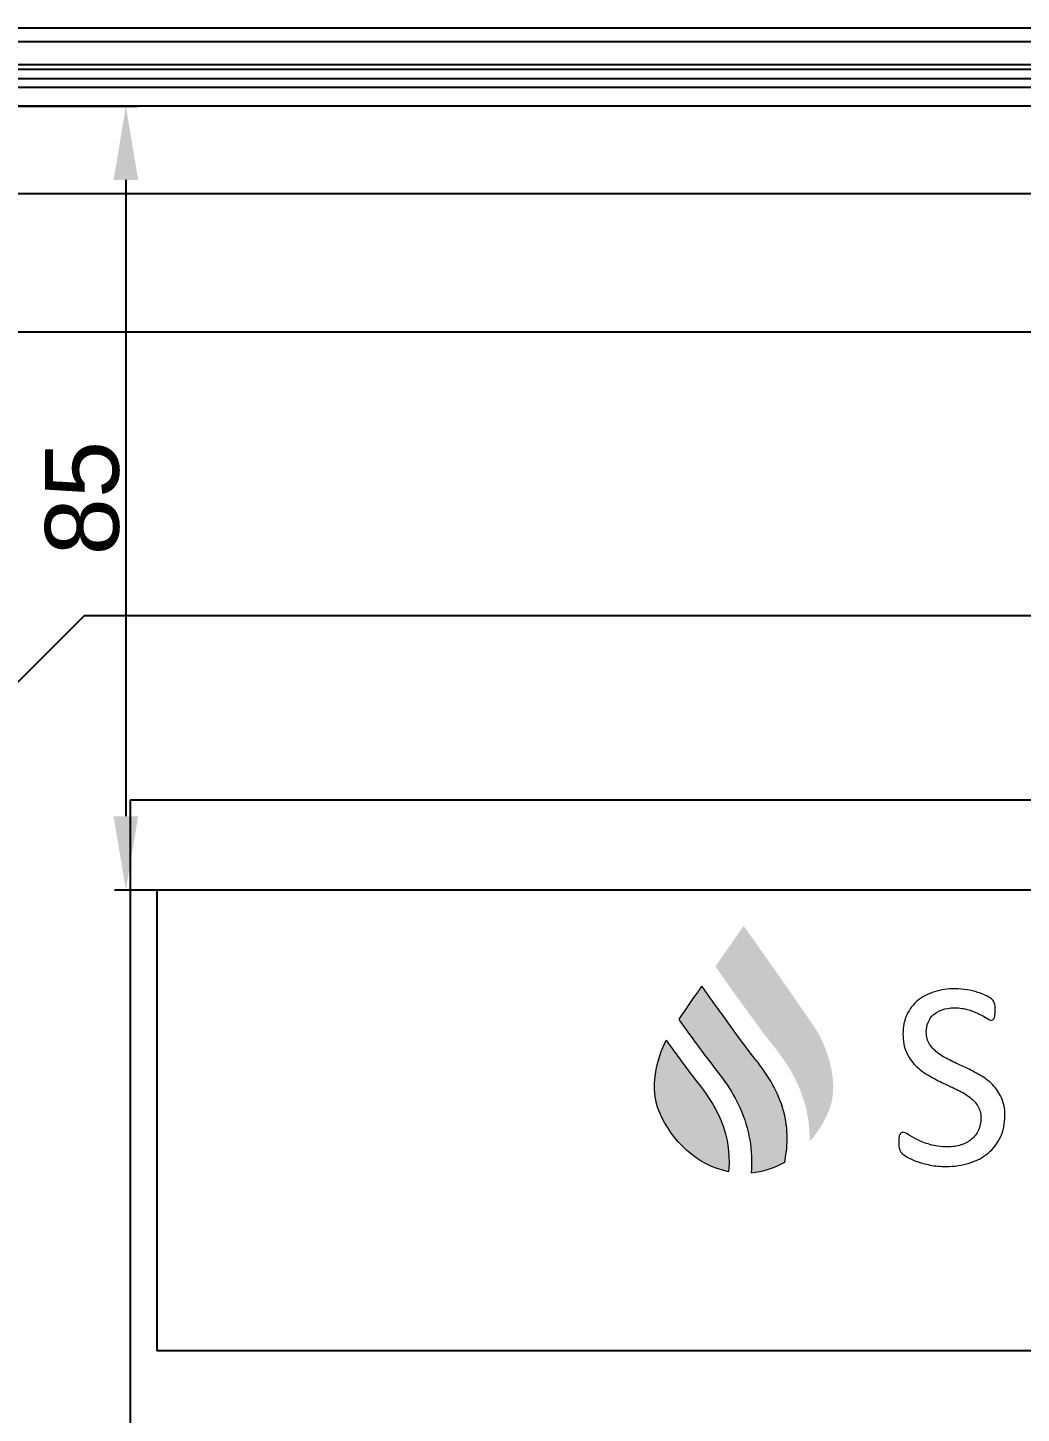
# Model space of a CAD drawing. Header units: millimetres. Extents: x 0 to 69574, y -5 to 41746.
# Drawn here: x 39667.1 to 39774.8, y 24617.7 to 24767.9 of the extents above; entities that cross this region are included whole.
import ezdxf
from ezdxf.enums import TextEntityAlignment as Align

# ---------------------------------------------------------------- set-up
doc = ezdxf.new("R2010")
doc.units = ezdxf.units.MM
doc.set_wipeout_variables(frame=1)
doc.layers.add('! NO PLOT !', color=7, linetype='Continuous', true_color=0xff75dd, plot=False)
doc.layers.add('000-PI-Oprema', color=30, linetype='Continuous', lineweight=5)
for name, color, linetype in [('000-PI-ORMAR', 2, 'Continuous'), ('000-PI_TEXT', 7, 'Continuous'), ('Layer 1', 7, 'Continuous')]:
    doc.layers.add(name, color=color, linetype=linetype)
doc.styles.add('PI0', font='isocpeur.ttf', dxfattribs={"width": 0.9})
doc.styles.get("Standard").update_dxf_attribs({"font": 'arial.ttf'})
doc.dimstyles.new('ISO-25-lb', dxfattribs={"dimtxt": 8, "dimasz": 8, "dimexe": 1.25, "dimexo": 0.625, "dimtad": 1, "dimtxsty": 'Standard', "dimcen": 5, "dimadec": 0, "dimazin": 0, "dimtfac": 1, "dimtmove": 0, "dimatfit": 3, "dimfxl": 1, "dimarcsym": 0})

# ---------------------------------------------------------------- blocks, each defined once
blk = doc.blocks.new('*D796')
at = {"layer": '! NO PLOT !', "color": 0, "linetype": 'Continuous', "lineweight": -2, "ltscale": 0.25, "transparency": 16777216}
for p, q in [((39627.31, 24759.4), (39678.97, 24759.4)), ((39677.72, 24751.4), (39677.72, 24682.4)), ((39701.06, 24674.4), (39676.47, 24674.4))]:
    blk.add_line(p, q, dxfattribs=at)
at = {"layer": '! NO PLOT !', "color": 0, "ltscale": 0.25, "transparency": 16777216}
for points in [[(39676.39, 24751.4), (39679.05, 24751.4), (39677.72, 24759.4)], [(39676.39, 24682.4), (39679.05, 24682.4), (39677.72, 24674.4)]]:
    blk.add_solid(points, dxfattribs=at)
at = {"layer": 'Defpoints', "color": 0, "ltscale": 0.25, "transparency": 16777216}
for p in [(39626.68, 24759.4), (39677.72, 24674.4), (39701.68, 24674.4)]:
    blk.add_point(p, dxfattribs=at)
at = {"layer": '! NO PLOT !', "color": 0, "lineweight": 25, "ltscale": 0.25, "transparency": 16777216, "insert": (39673.01, 24716.9), "char_height": 8, "attachment_point": 5, "rotation": 90}
blk.add_mtext('85', dxfattribs=at)
blk = doc.blocks.new('F60-47290126')
at = {"layer": '000-PI-Oprema'}
for p, q in [((46627.38, 36179.98), (46627.38, 36179.98)), ((46638.58, 36179.98), (46627.38, 36179.98)), ((46638.58, 36179.98), (46638.58, 36179.98)), ((46638.58, 36179.98), (46638.58, 36168.64)), ((46636.73, 36176.78), (46629.23, 36176.78)), ((46629.23, 36176.78), (46629.23, 36176.78)), ((46629.23, 36176.78), (46629.23, 36175.28)), ((46636.73, 36175.28), (46636.73, 36176.78)), ((46636.73, 36176.78), (46636.73, 36176.78)), ((46629.23, 36175.28), (46629.23, 36175.28)), ((46629.23, 36175.28), (46629.98, 36175.28)), ((46629.98, 36175.28), (46629.98, 36175.28)), ((46629.98, 36175.28), (46629.98, 36172.78)), ((46635.98, 36172.78), (46635.98, 36175.28)), ((46635.98, 36175.28), (46635.98, 36175.28)), ((46635.98, 36175.28), (46636.73, 36175.28)), ((46636.73, 36175.28), (46636.73, 36175.28)), ((46629.98, 36172.78), (46629.98, 36172.78)), ((46635.98, 36172.78), (46635.98, 36172.78))]:
    blk.add_line(p, q, dxfattribs=at)
blk.add_arc((46632.98, 36172.78), 3, 180, 0, dxfattribs=at)
blk.add_wipeout([(46615.13, 36167.85), (46650.83, 36167.85), (46650.83, 36078.35), (46615.13, 36078.35)]).dxf.layer = '000-PI-Oprema'
for p, q in [((46627.38, 36167.85), (46627.38, 36179.98)), ((46615.13, 36167.85), (46615.13, 36167.85)), ((46615.13, 36167.85), (46650.83, 36167.85)), ((46615.13, 36145.59), (46615.13, 36167.85)), ((46618.03, 36167.85), (46618.03, 36167.85)), ((46618.03, 36167.85), (46618.03, 36167.85)), ((46627.38, 36167.85), (46627.38, 36167.85)), ((46628.22, 36167.85), (46628.22, 36167.85)), ((46628.22, 36167.85), (46628.22, 36167.85)), ((46633.28, 36167.85), (46633.28, 36167.85)), ((46637.38, 36167.85), (46637.38, 36167.85)), ((46638.58, 36168.64), (46638.58, 36167.85)), ((46638.58, 36167.85), (46638.58, 36167.85)), ((46650.83, 36167.85), (46650.83, 36167.85)), ((46650.83, 36145.59), (46650.83, 36167.85)), ((46615.13, 36145.28), (46615.13, 36145.59)), ((46615.13, 36145.59), (46650.83, 36145.59)), ((46615.13, 36144.38), (46615.13, 36145.28)), ((46650.83, 36145.28), (46650.83, 36145.59)), ((46650.83, 36144.38), (46650.83, 36145.28)), ((46615.13, 36101.82), (46615.13, 36144.38)), ((46650.83, 36101.82), (46650.83, 36144.38)), ((46615.13, 36142.31), (46650.83, 36142.31)), ((46627.38, 36142.3), (46638.58, 36142.3)), ((46627.38, 36141.03), (46627.38, 36142.3)), ((46638.58, 36142.3), (46638.58, 36141.03)), ((46615.13, 36141.03), (46627.38, 36141.03)), ((46615.13, 36140.9), (46650.83, 36140.9)), ((46627.38, 36141.12), (46638.58, 36141.12)), ((46627.38, 36140.96), (46627.38, 36141.03)), ((46638.58, 36140.96), (46627.38, 36140.96)), ((46627.38, 36140.96), (46627.38, 36137.85)), ((46638.58, 36141.03), (46638.58, 36140.96)), ((46638.58, 36141.03), (46650.83, 36141.03)), ((46638.58, 36140.96), (46638.58, 36137.85)), ((46626.68, 36131.15), (46626.68, 36140.65)), ((46626.68, 36140.65), (46631.13, 36140.65)), ((46626.68, 36140.65), (46626.68, 36140.65)), ((46630.28, 36139.77), (46627.53, 36139.77)), ((46627.53, 36139.77), (46627.94, 36139.35)), ((46627.53, 36132.04), (46627.53, 36139.77)), ((46627.94, 36139.35), (46629.87, 36139.35)), ((46627.98, 36132.45), (46627.98, 36139.35)), ((46627.98, 36139.35), (46627.98, 36139.35)), ((46629.06, 36139.35), (46629.83, 36138.61)), ((46629.06, 36139.35), (46629.06, 36139.35)), ((46629.83, 36139.35), (46629.83, 36132.45)), ((46629.83, 36139.35), (46629.83, 36139.35)), ((46629.87, 36139.35), (46630.28, 36139.77)), ((46630.28, 36139.77), (46630.28, 36132.04)), ((46631.13, 36140.65), (46631.13, 36131.15)), ((46631.13, 36140.65), (46631.13, 36140.65)), ((46638.58, 36138.77), (46627.38, 36138.77)), ((46627.38, 36137.85), (46627.38, 36137.48)), ((46638.58, 36137.85), (46627.38, 36137.85)), ((46629.83, 36138.61), (46629.83, 36138.61)), ((46638.58, 36137.48), (46638.58, 36137.85)), ((46638.58, 36137.6), (46627.38, 36137.6)), ((46627.38, 36137.48), (46638.58, 36137.48)), ((46628.25, 36134.15), (46628.25, 36137.65)), ((46628.25, 36137.65), (46628.25, 36137.65)), ((46628.25, 36137.65), (46628.63, 36137.65)), ((46628.37, 36137.4), (46628.47, 36137.4)), ((46628.37, 36137), (46628.37, 36137.4)), ((46628.37, 36137), (46628.47, 36137)), ((46628.37, 36136.75), (46628.47, 36136.75)), ((46628.37, 36136.35), (46628.37, 36136.75)), ((46628.37, 36136.35), (46628.47, 36136.35)), ((46628.4, 36137.33), (46628.39, 36137.33)), ((46628.39, 36137.33), (46628.39, 36137.08)), ((46628.4, 36137.08), (46628.39, 36137.08)), ((46628.4, 36136.68), (46628.39, 36136.68)), ((46628.39, 36136.68), (46628.39, 36136.43)), ((46628.4, 36136.43), (46628.39, 36136.43)), ((46628.4, 36137.33), (46628.47, 36137.33)), ((46628.4, 36137.08), (46628.4, 36137.33)), ((46628.4, 36137.08), (46628.4, 36137.33)), ((46628.4, 36137.08), (46628.47, 36137.08)), ((46628.4, 36136.68), (46628.47, 36136.68)), ((46628.4, 36136.43), (46628.4, 36136.68)), ((46628.4, 36136.43), (46628.4, 36136.68)), ((46628.4, 36136.43), (46628.47, 36136.43)), ((46628.47, 36137.4), (46628.63, 36137.4)), ((46628.47, 36137.33), (46628.47, 36137.4)), ((46628.47, 36137.33), (46628.63, 36137.33)), ((46628.47, 36137.08), (46628.63, 36137.08)), ((46628.47, 36137), (46628.47, 36137.08)), ((46628.47, 36137), (46628.63, 36137)), ((46628.47, 36136.75), (46628.63, 36136.75)), ((46628.47, 36136.68), (46628.47, 36136.75)), ((46628.47, 36136.68), (46628.63, 36136.68)), ((46628.47, 36136.43), (46628.63, 36136.43)), ((46628.47, 36136.35), (46628.47, 36136.43)), ((46628.47, 36136.35), (46628.63, 36136.35)), ((46628.6, 36137.4), (46628.6, 36137.4)), ((46628.6, 36137.33), (46628.6, 36137.4)), ((46628.6, 36137.33), (46628.6, 36137.33)), ((46628.6, 36137.08), (46628.6, 36137.08)), ((46628.6, 36137), (46628.6, 36137.08)), ((46628.6, 36137), (46628.6, 36137)), ((46628.6, 36136.75), (46628.6, 36136.75)), ((46628.6, 36136.68), (46628.6, 36136.75)), ((46628.6, 36136.68), (46628.6, 36136.68)), ((46628.6, 36136.43), (46628.6, 36136.43)), ((46628.6, 36136.35), (46628.6, 36136.43)), ((46628.6, 36136.35), (46628.6, 36136.35)), ((46628.63, 36137.65), (46628.63, 36137.65)), ((46628.63, 36137.65), (46628.85, 36137.65)), ((46628.63, 36134.15), (46628.63, 36137.65)), ((46628.63, 36137.4), (46628.85, 36137.4)), ((46628.63, 36137.4), (46628.63, 36137.4)), ((46628.63, 36137.33), (46628.75, 36137.33)), ((46628.63, 36137.08), (46628.75, 36137.08)), ((46628.63, 36137), (46628.63, 36137)), ((46628.63, 36137), (46628.85, 36137)), ((46628.63, 36136.75), (46628.85, 36136.75)), ((46628.63, 36136.75), (46628.63, 36136.75)), ((46628.63, 36136.68), (46628.75, 36136.68)), ((46628.63, 36136.43), (46628.75, 36136.43)), ((46628.63, 36136.35), (46628.63, 36136.35)), ((46628.63, 36136.35), (46628.85, 36136.35)), ((46628.75, 36137.33), (46628.75, 36137.33)), ((46628.75, 36137.08), (46628.75, 36137.33)), ((46628.75, 36137.08), (46628.75, 36137.08)), ((46628.75, 36136.68), (46628.75, 36136.68)), ((46628.75, 36136.43), (46628.75, 36136.68)), ((46628.75, 36136.43), (46628.75, 36136.43)), ((46628.85, 36137.65), (46628.85, 36137.65)), ((46628.85, 36137.4), (46628.85, 36137.65)), ((46628.85, 36137.4), (46628.85, 36137.4)), ((46628.85, 36137), (46628.85, 36137)), ((46628.85, 36136.75), (46628.85, 36137)), ((46628.85, 36136.75), (46628.85, 36136.75)), ((46628.85, 36136.35), (46628.85, 36136.35)), ((46628.85, 36136.1), (46628.85, 36136.35)), ((46628.37, 36136.1), (46628.47, 36136.1)), ((46628.37, 36135.7), (46628.37, 36136.1)), ((46628.37, 36135.7), (46628.47, 36135.7)), ((46628.37, 36135.45), (46628.47, 36135.45)), ((46628.37, 36135.05), (46628.37, 36135.45)), ((46628.37, 36135.05), (46628.47, 36135.05)), ((46628.37, 36134.8), (46628.47, 36134.8)), ((46628.37, 36134.4), (46628.37, 36134.8)), ((46628.4, 36136.03), (46628.39, 36136.03)), ((46628.39, 36136.03), (46628.39, 36135.78)), ((46628.4, 36135.78), (46628.39, 36135.78)), ((46628.4, 36135.38), (46628.39, 36135.38)), ((46628.39, 36135.38), (46628.39, 36135.13)), ((46628.4, 36135.13), (46628.39, 36135.13)), ((46628.4, 36134.73), (46628.39, 36134.73)), ((46628.39, 36134.73), (46628.39, 36134.48)), ((46628.4, 36136.03), (46628.47, 36136.03)), ((46628.4, 36135.78), (46628.4, 36136.03)), ((46628.4, 36135.78), (46628.4, 36136.03)), ((46628.4, 36135.78), (46628.47, 36135.78)), ((46628.4, 36135.38), (46628.47, 36135.38)), ((46628.4, 36135.13), (46628.4, 36135.38)), ((46628.4, 36135.13), (46628.4, 36135.38)), ((46628.4, 36135.13), (46628.47, 36135.13)), ((46628.4, 36134.73), (46628.47, 36134.73)), ((46628.4, 36134.48), (46628.4, 36134.73)), ((46628.4, 36134.48), (46628.4, 36134.73)), ((46628.47, 36136.1), (46628.63, 36136.1)), ((46628.47, 36136.03), (46628.47, 36136.1)), ((46628.47, 36136.03), (46628.63, 36136.03)), ((46628.47, 36135.78), (46628.63, 36135.78)), ((46628.47, 36135.7), (46628.47, 36135.78)), ((46628.47, 36135.7), (46628.63, 36135.7)), ((46628.47, 36135.45), (46628.63, 36135.45)), ((46628.47, 36135.38), (46628.47, 36135.45)), ((46628.47, 36135.38), (46628.63, 36135.38)), ((46628.47, 36135.13), (46628.63, 36135.13)), ((46628.47, 36135.05), (46628.47, 36135.13)), ((46628.47, 36135.05), (46628.63, 36135.05)), ((46628.47, 36134.8), (46628.63, 36134.8)), ((46628.47, 36134.73), (46628.47, 36134.8)), ((46628.47, 36134.73), (46628.63, 36134.73)), ((46628.6, 36136.1), (46628.6, 36136.1)), ((46628.6, 36136.03), (46628.6, 36136.1)), ((46628.6, 36136.03), (46628.6, 36136.03)), ((46628.6, 36135.78), (46628.6, 36135.78)), ((46628.6, 36135.7), (46628.6, 36135.78)), ((46628.6, 36135.7), (46628.6, 36135.7)), ((46628.6, 36135.45), (46628.6, 36135.45)), ((46628.6, 36135.38), (46628.6, 36135.45)), ((46628.6, 36135.38), (46628.6, 36135.38)), ((46628.6, 36135.13), (46628.6, 36135.13)), ((46628.6, 36135.05), (46628.6, 36135.13)), ((46628.6, 36135.05), (46628.6, 36135.05)), ((46628.6, 36134.8), (46628.6, 36134.8)), ((46628.6, 36134.73), (46628.6, 36134.8)), ((46628.6, 36134.73), (46628.6, 36134.73)), ((46628.63, 36136.1), (46628.85, 36136.1)), ((46628.63, 36136.1), (46628.63, 36136.1)), ((46628.63, 36136.03), (46628.75, 36136.03)), ((46628.63, 36135.78), (46628.75, 36135.78)), ((46628.63, 36135.7), (46628.63, 36135.7)), ((46628.63, 36135.7), (46628.85, 36135.7)), ((46628.63, 36135.45), (46628.85, 36135.45)), ((46628.63, 36135.45), (46628.63, 36135.45)), ((46628.63, 36135.38), (46628.75, 36135.38)), ((46628.63, 36135.13), (46628.75, 36135.13)), ((46628.63, 36135.05), (46628.63, 36135.05)), ((46628.63, 36135.05), (46628.85, 36135.05)), ((46628.63, 36134.8), (46628.85, 36134.8)), ((46628.63, 36134.8), (46628.63, 36134.8)), ((46628.63, 36134.73), (46628.75, 36134.73)), ((46628.75, 36136.03), (46628.75, 36136.03)), ((46628.75, 36135.78), (46628.75, 36136.03)), ((46628.75, 36135.78), (46628.75, 36135.78)), ((46628.75, 36135.38), (46628.75, 36135.38)), ((46628.75, 36135.13), (46628.75, 36135.38)), ((46628.75, 36135.13), (46628.75, 36135.13)), ((46628.75, 36134.73), (46628.75, 36134.73)), ((46628.75, 36134.48), (46628.75, 36134.73)), ((46628.85, 36136.1), (46628.85, 36136.1)), ((46628.85, 36135.7), (46628.85, 36135.7)), ((46628.85, 36135.45), (46628.85, 36135.7)), ((46628.85, 36135.45), (46628.85, 36135.45)), ((46628.85, 36135.05), (46628.85, 36135.05)), ((46628.85, 36134.8), (46628.85, 36135.05)), ((46628.85, 36134.8), (46628.85, 36134.8)), ((46628.25, 36134.15), (46628.63, 36134.15)), ((46628.25, 36134.15), (46628.25, 36134.15)), ((46628.37, 36134.4), (46628.47, 36134.4)), ((46628.4, 36134.48), (46628.39, 36134.48)), ((46628.4, 36134.48), (46628.47, 36134.48)), ((46628.47, 36134.48), (46628.63, 36134.48)), ((46628.47, 36134.4), (46628.47, 36134.48)), ((46628.47, 36134.4), (46628.63, 36134.4)), ((46628.6, 36134.48), (46628.6, 36134.48)), ((46628.6, 36134.4), (46628.6, 36134.48)), ((46628.6, 36134.4), (46628.6, 36134.4)), ((46628.63, 36134.48), (46628.75, 36134.48)), ((46628.63, 36134.4), (46628.85, 36134.4)), ((46628.63, 36134.4), (46628.63, 36134.4)), ((46628.63, 36134.15), (46628.85, 36134.15)), ((46628.63, 36134.15), (46628.63, 36134.15)), ((46628.75, 36134.48), (46628.75, 36134.48)), ((46628.85, 36134.4), (46628.85, 36134.4)), ((46628.85, 36134.15), (46628.85, 36134.4)), ((46628.85, 36134.15), (46628.85, 36134.15)), ((46642.74, 36133.56), (46646.35, 36133.56)), ((46642.74, 36133.3), (46642.74, 36133.56)), ((46642.74, 36133.56), (46642.74, 36133.56)), ((46642.74, 36133.03), (46642.74, 36133.3)), ((46646.35, 36133.3), (46646.35, 36133.56)), ((46646.35, 36133.56), (46646.35, 36133.56)), ((46646.35, 36133.03), (46646.35, 36133.3)), ((46627.53, 36132.04), (46627.94, 36132.45)), ((46630.28, 36132.04), (46627.53, 36132.04)), ((46627.94, 36132.45), (46629.87, 36132.45)), ((46627.98, 36132.45), (46627.98, 36132.45)), ((46629.83, 36133.2), (46629.06, 36132.45)), ((46629.06, 36132.45), (46629.06, 36132.45)), ((46629.83, 36133.2), (46629.83, 36133.2)), ((46629.83, 36132.45), (46629.83, 36132.45)), ((46630.28, 36132.04), (46629.87, 36132.45)), ((46642.73, 36132.24), (46642.74, 36132.5)), ((46642.73, 36131.97), (46642.73, 36132.24)), ((46642.73, 36131.7), (46642.73, 36131.97)), ((46642.74, 36132.77), (46642.74, 36133.03)), ((46642.74, 36132.5), (46642.74, 36132.77)), ((46646.35, 36132.77), (46646.35, 36133.03)), ((46646.35, 36132.5), (46646.35, 36132.77)), ((46646.35, 36132.24), (46646.35, 36132.5)), ((46646.35, 36131.97), (46646.35, 36132.24)), ((46646.35, 36131.7), (46646.35, 36131.97)), ((46631.13, 36131.15), (46626.68, 36131.15)), ((46626.68, 36131.15), (46626.68, 36131.15)), ((46631.13, 36131.15), (46631.13, 36131.15)), ((46642.73, 36131.7), (46646.35, 36131.7)), ((46642.73, 36131.7), (46642.73, 36131.7)), ((46646.35, 36131.7), (46646.35, 36131.7)), ((46615.13, 36129.1), (46615.13, 36129.1)), ((46616.08, 36129.1), (46615.13, 36129.1)), ((46615.16, 36129.1), (46615.16, 36117.1)), ((46615.16, 36129.1), (46615.16, 36117.1)), ((46615.16, 36129.1), (46615.16, 36117.1)), ((46615.16, 36129.1), (46615.16, 36117.1)), ((46616.08, 36117.1), (46616.08, 36129.1)), ((46616.08, 36117.1), (46616.08, 36129.1)), ((46616.08, 36117.1), (46616.08, 36129.1)), ((46616.08, 36117.1), (46616.08, 36129.1)), ((46616.08, 36117.1), (46616.08, 36129.1)), ((46642.73, 36128.64), (46642.74, 36128.9)), ((46642.74, 36129.96), (46646.35, 36129.96)), ((46642.74, 36129.7), (46642.74, 36129.96)), ((46642.74, 36129.96), (46642.74, 36129.96)), ((46642.74, 36129.43), (46642.74, 36129.7)), ((46642.74, 36129.17), (46642.74, 36129.43)), ((46642.74, 36128.9), (46642.74, 36129.17)), ((46646.35, 36129.7), (46646.35, 36129.96)), ((46646.35, 36129.96), (46646.35, 36129.96)), ((46646.35, 36129.43), (46646.35, 36129.7)), ((46646.35, 36129.17), (46646.35, 36129.43)), ((46646.35, 36128.9), (46646.35, 36129.17)), ((46646.35, 36128.64), (46646.35, 36128.9)), ((46649.88, 36117.1), (46649.88, 36129.1)), ((46650.83, 36129.1), (46649.88, 36129.1)), ((46649.88, 36129.1), (46649.88, 36117.1)), ((46649.88, 36117.1), (46649.88, 36129.1)), ((46649.88, 36117.1), (46649.88, 36129.1)), ((46649.88, 36117.1), (46649.88, 36129.1)), ((46650.81, 36117.1), (46650.81, 36129.1)), ((46650.81, 36117.1), (46650.81, 36129.1)), ((46650.81, 36117.1), (46650.81, 36129.1)), ((46650.81, 36117.1), (46650.81, 36129.1)), ((46650.83, 36129.1), (46650.83, 36129.1)), ((46630.94, 36127.77), (46630.94, 36127.5)), ((46634.54, 36127.77), (46630.94, 36127.77)), ((46630.94, 36127.77), (46630.94, 36127.77)), ((46630.94, 36127.5), (46630.94, 36127.24)), ((46630.94, 36127.24), (46630.94, 36126.98)), ((46634.54, 36127.77), (46634.54, 36127.5)), ((46634.54, 36127.77), (46634.54, 36127.77)), ((46634.54, 36127.5), (46634.54, 36127.24)), ((46634.54, 36127.24), (46634.54, 36126.98)), ((46642.73, 36128.37), (46642.73, 36128.64)), ((46642.73, 36128.1), (46642.73, 36128.37)), ((46642.73, 36128.1), (46646.35, 36128.1)), ((46642.73, 36128.1), (46642.73, 36128.1)), ((46646.35, 36128.37), (46646.35, 36128.64)), ((46646.35, 36128.1), (46646.35, 36128.37)), ((46646.35, 36128.1), (46646.35, 36128.1)), ((46630.94, 36126.98), (46630.94, 36126.71)), ((46630.94, 36126.71), (46630.94, 36126.45)), ((46630.94, 36126.45), (46630.94, 36126.18)), ((46630.94, 36126.18), (46630.94, 36125.92)), ((46634.54, 36125.92), (46630.94, 36125.92)), ((46630.94, 36125.92), (46630.94, 36125.92)), ((46634.54, 36126.98), (46634.54, 36126.71)), ((46634.54, 36126.71), (46634.54, 36126.45)), ((46634.54, 36126.45), (46634.54, 36126.18)), ((46634.54, 36126.18), (46634.54, 36125.92)), ((46634.54, 36125.92), (46634.54, 36125.92)), ((46642.74, 36126.36), (46646.35, 36126.36)), ((46642.74, 36126.1), (46642.74, 36126.36)), ((46642.74, 36126.36), (46642.74, 36126.36)), ((46642.74, 36125.83), (46642.74, 36126.1)), ((46642.74, 36125.57), (46642.74, 36125.83)), ((46646.35, 36126.1), (46646.35, 36126.36)), ((46646.35, 36126.36), (46646.35, 36126.36)), ((46646.35, 36125.83), (46646.35, 36126.1)), ((46646.35, 36125.57), (46646.35, 36125.83)), ((46642.73, 36125.04), (46642.74, 36125.3)), ((46642.73, 36124.77), (46642.73, 36125.04)), ((46642.73, 36124.5), (46642.73, 36124.77)), ((46642.73, 36124.5), (46646.35, 36124.5)), ((46642.73, 36124.5), (46642.73, 36124.5)), ((46642.74, 36125.3), (46642.74, 36125.57)), ((46646.35, 36125.3), (46646.35, 36125.57)), ((46646.35, 36125.04), (46646.35, 36125.3)), ((46646.35, 36124.77), (46646.35, 36125.04)), ((46646.35, 36124.5), (46646.35, 36124.77)), ((46646.35, 36124.5), (46646.35, 36124.5)), ((46630.94, 36123.81), (46630.94, 36124.06)), ((46634.54, 36124.06), (46630.94, 36124.06)), ((46630.94, 36124.06), (46630.94, 36124.06)), ((46630.94, 36123.56), (46630.94, 36123.81)), ((46630.94, 36123.31), (46630.94, 36123.56)), ((46630.94, 36123.07), (46630.94, 36123.31)), ((46630.94, 36122.82), (46630.94, 36123.07)), ((46630.94, 36122.57), (46630.94, 36122.82)), ((46634.54, 36124.06), (46634.54, 36123.81)), ((46634.54, 36124.06), (46634.54, 36124.06)), ((46634.54, 36123.81), (46634.54, 36123.56)), ((46634.54, 36123.56), (46634.54, 36123.31)), ((46634.54, 36123.31), (46634.54, 36123.07)), ((46634.54, 36123.07), (46634.54, 36122.82)), ((46634.54, 36122.82), (46634.54, 36122.57)), ((46642.74, 36122.76), (46646.35, 36122.76)), ((46642.74, 36122.5), (46642.74, 36122.76)), ((46642.74, 36122.76), (46642.74, 36122.76)), ((46646.35, 36122.5), (46646.35, 36122.76)), ((46646.35, 36122.76), (46646.35, 36122.76)), ((46630.94, 36122.32), (46630.94, 36122.57)), ((46634.54, 36122.32), (46630.94, 36122.32)), ((46630.94, 36122.32), (46630.94, 36122.32)), ((46634.54, 36122.57), (46634.54, 36122.32)), ((46634.54, 36122.32), (46634.54, 36122.32)), ((46642.73, 36121.44), (46642.74, 36121.7)), ((46642.73, 36121.17), (46642.73, 36121.44)), ((46642.74, 36122.23), (46642.74, 36122.5)), ((46642.74, 36121.97), (46642.74, 36122.23)), ((46642.74, 36121.7), (46642.74, 36121.97)), ((46646.35, 36122.23), (46646.35, 36122.5)), ((46646.35, 36121.97), (46646.35, 36122.23)), ((46646.35, 36121.7), (46646.35, 36121.97)), ((46646.35, 36121.44), (46646.35, 36121.7)), ((46646.35, 36121.17), (46646.35, 36121.44)), ((46616.13, 36119.85), (46616.14, 36119.92)), ((46616.13, 36119.79), (46616.13, 36119.85)), ((46616.13, 36119.72), (46616.13, 36119.79)), ((46616.14, 36119.65), (46616.13, 36119.72)), ((46616.14, 36119.92), (46616.15, 36119.98)), ((46616.15, 36119.98), (46616.16, 36120.05)), ((46616.16, 36120.08), (46616.17, 36120.12)), ((46616.16, 36120.05), (46616.16, 36120.08)), ((46616.16, 36120.05), (46616.16, 36120.05)), ((46616.17, 36120.12), (46616.18, 36120.16)), ((46616.18, 36120.16), (46616.19, 36120.19)), ((46616.19, 36120.19), (46616.2, 36120.23)), ((46616.2, 36120.23), (46616.22, 36120.26)), ((46616.22, 36120.26), (46616.23, 36120.3)), ((46616.23, 36120.3), (46616.3, 36120.29)), ((46616.23, 36120.3), (46616.23, 36120.3)), ((46616.3, 36120.29), (46616.36, 36120.28)), ((46616.36, 36120.28), (46616.43, 36120.26)), ((46616.43, 36120.26), (46616.49, 36120.25)), ((46616.49, 36120.25), (46616.56, 36120.24)), ((46616.55, 36119.92), (46616.54, 36119.88)), ((46616.54, 36119.88), (46616.54, 36119.85)), ((46616.54, 36119.85), (46616.54, 36119.81)), ((46616.54, 36119.81), (46616.54, 36119.77)), ((46616.54, 36119.77), (46616.54, 36119.74)), ((46616.54, 36119.74), (46616.54, 36119.7)), ((46616.56, 36119.95), (46616.55, 36119.92)), ((46616.56, 36120.24), (46616.63, 36120.23)), ((46616.57, 36119.99), (46616.56, 36119.95)), ((46616.59, 36120.02), (46616.57, 36119.99)), ((46616.6, 36120.06), (46616.59, 36120.02)), ((46616.62, 36120.09), (46616.6, 36120.06)), ((46616.63, 36120.12), (46616.62, 36120.09)), ((46616.63, 36120.23), (46616.69, 36120.21)), ((46616.65, 36120.15), (46616.63, 36120.12)), ((46616.67, 36120.18), (46616.65, 36120.15)), ((46616.69, 36120.21), (46616.67, 36120.18)), ((46616.69, 36120.21), (46616.69, 36120.21)), ((46617.43, 36120.07), (46617.5, 36120.06)), ((46617.45, 36120.04), (46617.43, 36120.07)), ((46617.43, 36120.07), (46617.43, 36120.07)), ((46617.47, 36120.01), (46617.45, 36120.04)), ((46617.49, 36119.98), (46617.47, 36120.01)), ((46617.51, 36119.95), (46617.49, 36119.98)), ((46617.5, 36120.06), (46617.56, 36120.05)), ((46617.52, 36119.91), (46617.51, 36119.95)), ((46617.54, 36119.88), (46617.52, 36119.91)), ((46617.55, 36119.84), (46617.54, 36119.88)), ((46617.56, 36119.81), (46617.55, 36119.84)), ((46617.56, 36120.05), (46617.63, 36120.04)), ((46617.57, 36119.77), (46617.56, 36119.81)), ((46617.57, 36119.74), (46617.57, 36119.77)), ((46617.58, 36119.7), (46617.57, 36119.74)), ((46617.59, 36119.67), (46617.58, 36119.7)), ((46617.63, 36120.04), (46617.7, 36120.03)), ((46617.7, 36120.03), (46617.76, 36120.01)), ((46617.76, 36120.01), (46617.83, 36120)), ((46617.83, 36120), (46617.9, 36119.99)), ((46617.9, 36119.99), (46617.92, 36119.93)), ((46617.9, 36119.99), (46617.9, 36119.99)), ((46617.92, 36119.93), (46617.94, 36119.87)), ((46617.94, 36119.87), (46617.95, 36119.8)), ((46617.95, 36119.8), (46617.97, 36119.74)), ((46617.97, 36119.74), (46617.98, 36119.67)), ((46630.94, 36120.46), (46630.94, 36120.21)), ((46634.54, 36120.46), (46630.94, 36120.46)), ((46630.94, 36120.46), (46630.94, 36120.46)), ((46630.94, 36120.21), (46630.94, 36119.96)), ((46630.94, 36119.96), (46630.94, 36119.71)), ((46630.94, 36119.71), (46630.94, 36119.46)), ((46634.54, 36120.46), (46634.54, 36120.21)), ((46634.54, 36120.46), (46634.54, 36120.46)), ((46634.54, 36120.21), (46634.54, 36119.96)), ((46634.54, 36119.96), (46634.54, 36119.71)), ((46634.54, 36119.71), (46634.54, 36119.46)), ((46642.73, 36120.9), (46642.73, 36121.17)), ((46642.73, 36120.9), (46646.35, 36120.9)), ((46642.73, 36120.9), (46642.73, 36120.9)), ((46646.35, 36120.9), (46646.35, 36121.17)), ((46646.35, 36120.9), (46646.35, 36120.9)), ((46616.14, 36119.59), (46616.14, 36119.65)), ((46616.15, 36119.52), (46616.14, 36119.59)), ((46616.17, 36119.46), (46616.15, 36119.52)), ((46616.19, 36119.4), (46616.17, 36119.46)), ((46616.21, 36119.33), (46616.19, 36119.4)), ((46616.23, 36119.27), (46616.21, 36119.33)), ((46616.26, 36119.21), (46616.23, 36119.27)), ((46616.29, 36119.16), (46616.26, 36119.21)), ((46616.33, 36119.1), (46616.29, 36119.16)), ((46616.31, 36118.18), (46616.36, 36118.22)), ((46616.37, 36119.05), (46616.33, 36119.1)), ((46616.36, 36118.22), (46616.41, 36118.26)), ((46616.41, 36119), (46616.37, 36119.05)), ((46616.46, 36118.95), (46616.41, 36119)), ((46616.41, 36118.26), (46616.47, 36118.3)), ((46616.51, 36118.91), (46616.46, 36118.95)), ((46616.47, 36118.3), (46616.52, 36118.33)), ((46616.56, 36118.86), (46616.51, 36118.91)), ((46616.52, 36118.33), (46616.58, 36118.35)), ((46616.54, 36119.7), (46616.55, 36119.66)), ((46616.55, 36119.66), (46616.56, 36119.63)), ((46616.56, 36119.63), (46616.57, 36119.59)), ((46616.61, 36118.83), (46616.56, 36118.86)), ((46616.57, 36119.59), (46616.58, 36119.56)), ((46616.58, 36119.56), (46616.6, 36119.53)), ((46616.58, 36118.35), (46616.65, 36118.37)), ((46616.6, 36119.53), (46616.61, 36119.49)), ((46616.61, 36119.49), (46616.63, 36119.46)), ((46616.67, 36118.79), (46616.61, 36118.83)), ((46616.63, 36119.46), (46616.66, 36119.43)), ((46616.65, 36118.37), (46616.71, 36118.38)), ((46616.66, 36119.43), (46616.68, 36119.4)), ((46616.72, 36118.76), (46616.67, 36118.79)), ((46616.68, 36119.4), (46616.7, 36119.38)), ((46616.7, 36119.38), (46616.73, 36119.35)), ((46616.71, 36118.38), (46616.78, 36118.39)), ((46616.78, 36118.73), (46616.72, 36118.76)), ((46616.73, 36119.35), (46616.76, 36119.33)), ((46616.76, 36119.33), (46616.79, 36119.31)), ((46616.84, 36118.7), (46616.78, 36118.73)), ((46616.78, 36118.39), (46616.84, 36118.39)), ((46616.79, 36119.31), (46616.82, 36119.29)), ((46616.82, 36119.29), (46616.85, 36119.27)), ((46616.9, 36118.68), (46616.84, 36118.7)), ((46616.84, 36118.39), (46616.91, 36118.38)), ((46616.85, 36119.27), (46616.89, 36119.25)), ((46616.89, 36119.25), (46616.92, 36119.24)), ((46616.97, 36118.66), (46616.9, 36118.68)), ((46616.91, 36118.38), (46616.97, 36118.38)), ((46616.92, 36119.24), (46616.95, 36119.23)), ((46616.95, 36119.23), (46616.99, 36119.22)), ((46617.03, 36118.64), (46616.97, 36118.66)), ((46616.97, 36118.38), (46616.97, 36118.38)), ((46616.97, 36118.38), (46617, 36118.38)), ((46616.99, 36119.22), (46617.03, 36119.21)), ((46617, 36118.38), (46617.02, 36118.37)), ((46617.02, 36118.37), (46617.04, 36118.37)), ((46617.03, 36119.21), (46617.06, 36119.2)), ((46617.1, 36118.63), (46617.03, 36118.64)), ((46617.04, 36118.37), (46617.06, 36118.37)), ((46617.06, 36119.2), (46617.1, 36119.2)), ((46617.06, 36118.37), (46617.08, 36118.36)), ((46617.08, 36118.36), (46617.11, 36118.36)), ((46617.1, 36119.2), (46617.13, 36119.2)), ((46617.16, 36118.62), (46617.1, 36118.63)), ((46617.11, 36118.36), (46617.13, 36118.35)), ((46617.13, 36119.2), (46617.17, 36119.19)), ((46617.13, 36118.35), (46617.13, 36118.35)), ((46617.13, 36118.35), (46617.22, 36118.33)), ((46617.23, 36118.62), (46617.16, 36118.62)), ((46617.17, 36119.19), (46617.21, 36119.19)), ((46617.21, 36119.19), (46617.24, 36119.2)), ((46617.22, 36118.33), (46617.22, 36118.33)), ((46617.22, 36118.33), (46617.22, 36118.15)), ((46617.29, 36118.62), (46617.23, 36118.62)), ((46617.24, 36119.2), (46617.28, 36119.2)), ((46617.28, 36119.2), (46617.32, 36119.21)), ((46617.36, 36118.62), (46617.29, 36118.62)), ((46617.32, 36119.21), (46617.35, 36119.22)), ((46617.35, 36119.22), (46617.39, 36119.23)), ((46617.43, 36118.63), (46617.36, 36118.62)), ((46617.39, 36119.23), (46617.42, 36119.25)), ((46617.4, 36118.22), (46617.4, 36118.22)), ((46617.4, 36118.22), (46617.47, 36118.21)), ((46617.42, 36118.19), (46617.4, 36118.22)), ((46617.42, 36119.25), (46617.45, 36119.27)), ((46617.49, 36118.64), (46617.43, 36118.63)), ((46617.45, 36119.27), (46617.48, 36119.29)), ((46617.47, 36118.21), (46617.53, 36118.2)), ((46617.48, 36119.29), (46617.5, 36119.32)), ((46617.55, 36118.66), (46617.49, 36118.64)), ((46617.5, 36119.32), (46617.53, 36119.35)), ((46617.53, 36119.35), (46617.54, 36119.38)), ((46617.54, 36119.38), (46617.56, 36119.41)), ((46617.61, 36118.69), (46617.55, 36118.66)), ((46617.56, 36119.41), (46617.57, 36119.45)), ((46617.57, 36119.45), (46617.58, 36119.48)), ((46617.58, 36119.52), (46617.59, 36119.56)), ((46617.58, 36119.48), (46617.58, 36119.52)), ((46617.59, 36119.63), (46617.59, 36119.67)), ((46617.59, 36119.59), (46617.59, 36119.63)), ((46617.59, 36119.56), (46617.59, 36119.59)), ((46617.67, 36118.72), (46617.61, 36118.69)), ((46617.73, 36118.76), (46617.67, 36118.72)), ((46617.78, 36118.8), (46617.73, 36118.76)), ((46617.82, 36118.85), (46617.78, 36118.8)), ((46617.86, 36118.91), (46617.82, 36118.85)), ((46617.89, 36118.96), (46617.86, 36118.91)), ((46617.92, 36119.02), (46617.89, 36118.96)), ((46617.94, 36119.08), (46617.92, 36119.02)), ((46617.96, 36119.15), (46617.94, 36119.08)), ((46617.97, 36119.21), (46617.96, 36119.15)), ((46617.98, 36119.28), (46617.97, 36119.21)), ((46617.98, 36119.67), (46617.98, 36119.61)), ((46617.98, 36119.61), (46617.99, 36119.54)), ((46617.99, 36119.34), (46617.98, 36119.28)), ((46617.99, 36119.54), (46617.99, 36119.48)), ((46617.99, 36119.48), (46617.99, 36119.41)), ((46617.99, 36119.41), (46617.99, 36119.34)), ((46630.94, 36119.46), (46630.94, 36119.21)), ((46630.94, 36119.21), (46630.94, 36118.97)), ((46630.94, 36118.97), (46630.94, 36118.72)), ((46634.54, 36118.72), (46630.94, 36118.72)), ((46630.94, 36118.72), (46630.94, 36118.72)), ((46634.54, 36119.46), (46634.54, 36119.21)), ((46634.54, 36119.21), (46634.54, 36118.97)), ((46634.54, 36118.97), (46634.54, 36118.72)), ((46634.54, 36118.72), (46634.54, 36118.72)), ((46642.74, 36119.16), (46646.35, 36119.16)), ((46642.74, 36118.9), (46642.74, 36119.16)), ((46642.74, 36119.16), (46642.74, 36119.16)), ((46642.74, 36118.63), (46642.74, 36118.9)), ((46642.74, 36118.37), (46642.74, 36118.63)), ((46642.74, 36118.1), (46642.74, 36118.37)), ((46646.35, 36118.9), (46646.35, 36119.16)), ((46646.35, 36119.16), (46646.35, 36119.16)), ((46646.35, 36118.63), (46646.35, 36118.9)), ((46646.35, 36118.37), (46646.35, 36118.63)), ((46646.35, 36118.1), (46646.35, 36118.37)), ((46615.13, 36117.1), (46615.13, 36117.1)), ((46615.13, 36117.1), (46616.08, 36117.1)), ((46616.13, 36117.7), (46616.14, 36117.76)), ((46616.13, 36117.63), (46616.13, 36117.7)), ((46616.13, 36117.57), (46616.13, 36117.63)), ((46616.14, 36117.5), (46616.13, 36117.57)), ((46616.14, 36117.76), (46616.15, 36117.83)), ((46616.15, 36117.44), (46616.14, 36117.5)), ((46616.15, 36117.83), (46616.16, 36117.89)), ((46616.16, 36117.37), (46616.15, 36117.44)), ((46616.16, 36117.89), (46616.18, 36117.95)), ((46616.18, 36117.31), (46616.16, 36117.37)), ((46616.18, 36117.95), (46616.21, 36118.01)), ((46616.19, 36117.25), (46616.18, 36117.31)), ((46616.22, 36117.19), (46616.19, 36117.25)), ((46616.21, 36118.01), (46616.24, 36118.07)), ((46616.25, 36117.13), (46616.22, 36117.19)), ((46616.24, 36118.07), (46616.27, 36118.13)), ((46616.28, 36117.07), (46616.25, 36117.13)), ((46616.27, 36118.13), (46616.31, 36118.18)), ((46616.31, 36117.02), (46616.28, 36117.07)), ((46616.35, 36116.97), (46616.31, 36117.02)), ((46616.39, 36116.91), (46616.35, 36116.97)), ((46616.43, 36116.87), (46616.39, 36116.91)), ((46616.48, 36116.82), (46616.43, 36116.87)), ((46616.53, 36116.78), (46616.48, 36116.82)), ((46616.52, 36117.67), (46616.51, 36117.64)), ((46616.51, 36117.64), (46616.51, 36117.62)), ((46616.51, 36117.62), (46616.51, 36117.6)), ((46616.51, 36117.6), (46616.51, 36117.57)), ((46616.51, 36117.57), (46616.51, 36117.55)), ((46616.51, 36117.55), (46616.51, 36117.52)), ((46616.51, 36117.52), (46616.52, 36117.5)), ((46616.53, 36117.69), (46616.52, 36117.67)), ((46616.52, 36117.5), (46616.52, 36117.48)), ((46616.52, 36117.48), (46616.53, 36117.45)), ((46616.54, 36117.71), (46616.53, 36117.69)), ((46616.53, 36117.45), (46616.53, 36117.43)), ((46616.53, 36117.43), (46616.54, 36117.41)), ((46616.58, 36116.74), (46616.53, 36116.78)), ((46616.55, 36117.73), (46616.54, 36117.71)), ((46616.54, 36117.41), (46616.55, 36117.39)), ((46616.56, 36117.75), (46616.55, 36117.73)), ((46616.55, 36117.39), (46616.56, 36117.37)), ((46616.58, 36117.77), (46616.56, 36117.75)), ((46616.56, 36117.37), (46616.58, 36117.34)), ((46616.59, 36117.79), (46616.58, 36117.77)), ((46616.58, 36117.34), (46616.59, 36117.33)), ((46616.63, 36116.7), (46616.58, 36116.74)), ((46616.61, 36117.8), (46616.59, 36117.79)), ((46616.59, 36117.33), (46616.61, 36117.31)), ((46616.63, 36117.82), (46616.61, 36117.8)), ((46616.61, 36117.31), (46616.62, 36117.29)), ((46616.62, 36117.29), (46616.64, 36117.27)), ((46616.65, 36117.83), (46616.63, 36117.82)), ((46616.69, 36116.67), (46616.63, 36116.7)), ((46616.64, 36117.27), (46616.66, 36117.26)), ((46616.68, 36117.84), (46616.65, 36117.83)), ((46616.66, 36117.26), (46616.68, 36117.24)), ((46616.7, 36117.84), (46616.68, 36117.84)), ((46616.68, 36117.24), (46616.69, 36117.23)), ((46616.69, 36117.23), (46616.71, 36117.21)), ((46616.72, 36117.85), (46616.7, 36117.84)), ((46616.71, 36117.21), (46616.74, 36117.2)), ((46616.75, 36117.85), (46616.72, 36117.85)), ((46616.74, 36117.2), (46616.76, 36117.19)), ((46616.77, 36117.85), (46616.75, 36117.85)), ((46616.76, 36117.19), (46616.78, 36117.18)), ((46616.8, 36117.85), (46616.77, 36117.85)), ((46616.78, 36117.18), (46616.8, 36117.17)), ((46616.82, 36117.85), (46616.8, 36117.85)), ((46616.8, 36117.17), (46616.82, 36117.16)), ((46616.84, 36117.85), (46616.82, 36117.85)), ((46616.82, 36117.16), (46616.84, 36117.15)), ((46616.87, 36117.84), (46616.84, 36117.85)), ((46616.84, 36117.15), (46616.87, 36117.14)), ((46616.87, 36117.74), (46616.87, 36117.84)), ((46616.87, 36117.84), (46616.87, 36117.84)), ((46616.87, 36117.64), (46616.87, 36117.74)), ((46616.87, 36117.54), (46616.87, 36117.64)), ((46616.87, 36117.44), (46616.87, 36117.54)), ((46616.87, 36117.34), (46616.87, 36117.44)), ((46616.87, 36117.24), (46616.87, 36117.34)), ((46616.87, 36117.14), (46616.87, 36117.24)), ((46616.87, 36117.14), (46616.87, 36117.14)), ((46617.22, 36118.15), (46617.22, 36117.97)), ((46617.22, 36117.97), (46617.22, 36117.79)), ((46617.22, 36117.79), (46617.22, 36117.61)), ((46617.22, 36117.61), (46617.22, 36117.43)), ((46617.22, 36117.43), (46617.22, 36117.25)), ((46617.22, 36117.25), (46617.22, 36117.07)), ((46617.22, 36117.07), (46617.22, 36117.07)), ((46617.22, 36117.07), (46617.22, 36117.07)), ((46617.22, 36117.07), (46617.23, 36117.07)), ((46617.23, 36117.07), (46617.23, 36117.07)), ((46617.23, 36117.07), (46617.23, 36117.07)), ((46617.23, 36117.07), (46617.24, 36117.07)), ((46617.24, 36117.07), (46617.24, 36117.07)), ((46617.24, 36117.07), (46617.25, 36117.07)), ((46617.25, 36117.07), (46617.25, 36117.07)), ((46617.25, 36117.07), (46617.28, 36117.07)), ((46617.28, 36117.07), (46617.32, 36117.07)), ((46617.32, 36117.07), (46617.35, 36117.07)), ((46617.35, 36117.07), (46617.39, 36117.08)), ((46617.39, 36117.08), (46617.43, 36117.09)), ((46617.44, 36118.15), (46617.42, 36118.19)), ((46617.43, 36117.09), (46617.46, 36117.11)), ((46617.45, 36118.12), (46617.44, 36118.15)), ((46617.47, 36118.09), (46617.45, 36118.12)), ((46617.46, 36117.11), (46617.49, 36117.13)), ((46617.48, 36118.05), (46617.47, 36118.09)), ((46617.49, 36118.02), (46617.48, 36118.05)), ((46617.51, 36117.99), (46617.49, 36118.02)), ((46617.49, 36117.13), (46617.52, 36117.15)), ((46617.52, 36117.95), (46617.51, 36117.99)), ((46617.53, 36117.92), (46617.52, 36117.95)), ((46617.52, 36117.15), (46617.54, 36117.18)), ((46617.53, 36118.2), (46617.59, 36118.18)), ((46617.54, 36117.88), (46617.53, 36117.92)), ((46617.56, 36117.85), (46617.54, 36117.88)), ((46617.54, 36117.18), (46617.56, 36117.21)), ((46617.57, 36117.81), (46617.56, 36117.85)), ((46617.56, 36117.21), (46617.58, 36117.24)), ((46617.57, 36117.78), (46617.57, 36117.81)), ((46617.58, 36117.74), (46617.57, 36117.78)), ((46617.59, 36117.71), (46617.58, 36117.74)), ((46617.58, 36117.24), (46617.59, 36117.28)), ((46617.59, 36118.18), (46617.65, 36118.17)), ((46617.6, 36117.67), (46617.59, 36117.71)), ((46617.59, 36117.28), (46617.6, 36117.31)), ((46617.6, 36117.64), (46617.6, 36117.67)), ((46617.61, 36117.6), (46617.6, 36117.64)), ((46617.6, 36117.31), (46617.61, 36117.35)), ((46617.61, 36117.56), (46617.61, 36117.6)), ((46617.61, 36117.53), (46617.61, 36117.56)), ((46617.62, 36117.49), (46617.61, 36117.53)), ((46617.61, 36117.38), (46617.62, 36117.42)), ((46617.61, 36117.35), (46617.61, 36117.38)), ((46617.62, 36117.46), (46617.62, 36117.49)), ((46617.62, 36117.42), (46617.62, 36117.46)), ((46617.65, 36118.17), (46617.72, 36118.16)), ((46617.72, 36118.16), (46617.78, 36118.15)), ((46617.78, 36116.72), (46617.74, 36116.67)), ((46617.78, 36118.15), (46617.84, 36118.14)), ((46617.83, 36116.77), (46617.78, 36116.72)), ((46617.86, 36116.82), (46617.83, 36116.77)), ((46617.84, 36118.14), (46617.84, 36118.14)), ((46617.84, 36118.14), (46617.87, 36118.08)), ((46617.9, 36116.87), (46617.86, 36116.82)), ((46617.87, 36118.08), (46617.89, 36118.02)), ((46617.89, 36118.02), (46617.91, 36117.95)), ((46617.92, 36116.93), (46617.9, 36116.87)), ((46617.91, 36117.95), (46617.92, 36117.89)), ((46617.92, 36117.89), (46617.94, 36117.83)), ((46617.95, 36116.99), (46617.92, 36116.93)), ((46617.94, 36117.83), (46617.95, 36117.76)), ((46617.95, 36117.76), (46617.96, 36117.7)), ((46617.96, 36117.06), (46617.95, 36116.99)), ((46617.96, 36117.7), (46617.97, 36117.64)), ((46617.98, 36117.12), (46617.96, 36117.06)), ((46617.97, 36117.64), (46617.98, 36117.57)), ((46617.98, 36117.57), (46617.99, 36117.51)), ((46617.99, 36117.25), (46617.98, 36117.18)), ((46617.98, 36117.18), (46617.98, 36117.12)), ((46617.99, 36117.51), (46617.99, 36117.44)), ((46617.99, 36117.44), (46617.99, 36117.38)), ((46617.99, 36117.38), (46617.99, 36117.31)), ((46617.99, 36117.31), (46617.99, 36117.25)), ((46642.73, 36117.84), (46642.74, 36118.1)), ((46642.73, 36117.57), (46642.73, 36117.84)), ((46642.73, 36117.3), (46642.73, 36117.57)), ((46642.73, 36117.3), (46646.35, 36117.3)), ((46642.73, 36117.3), (46642.73, 36117.3)), ((46646.35, 36117.84), (46646.35, 36118.1)), ((46646.35, 36117.57), (46646.35, 36117.84)), ((46646.35, 36117.3), (46646.35, 36117.57)), ((46646.35, 36117.3), (46646.35, 36117.3)), ((46649.88, 36117.1), (46650.83, 36117.1)), ((46650.83, 36117.1), (46650.83, 36117.1)), ((46616.75, 36116.64), (46616.69, 36116.67)), ((46616.81, 36116.61), (46616.75, 36116.64)), ((46616.87, 36116.59), (46616.81, 36116.61)), ((46616.93, 36116.57), (46616.87, 36116.59)), ((46616.99, 36116.55), (46616.93, 36116.57)), ((46617.05, 36116.54), (46616.99, 36116.55)), ((46617.12, 36116.53), (46617.05, 36116.54)), ((46617.18, 36116.52), (46617.12, 36116.53)), ((46617.25, 36116.52), (46617.18, 36116.52)), ((46617.31, 36116.52), (46617.25, 36116.52)), ((46617.38, 36116.53), (46617.31, 36116.52)), ((46617.44, 36116.54), (46617.38, 36116.53)), ((46617.51, 36116.55), (46617.44, 36116.54)), ((46617.57, 36116.57), (46617.51, 36116.55)), ((46617.63, 36116.6), (46617.57, 36116.57)), ((46617.68, 36116.63), (46617.63, 36116.6)), ((46617.74, 36116.67), (46617.68, 36116.63))]:
    blk.add_line(p, q, dxfattribs=at)
blk = doc.blocks.new('SE_krov_300mm')
at = {"layer": '000-PI-ORMAR'}
for p, q in [((-485, 6.5), (507, 6.5)), ((466.5, 0), (-466.5, 0))]:
    blk.add_line(p, q, dxfattribs=at)

msp = doc.modelspace()

# ---------------------------------------------------------------- linework, layer by layer
at = {"layer": '000-PI-ORMAR'}
for p, q in [((39621.922, 24767.904), (39989.422, 24767.904)), ((39623.422, 24766.404), (39987.922, 24766.404)), ((39621.922, 24763.904), (39989.422, 24763.904)), ((39621.922, 24762.404), (39989.422, 24762.404)), ((39623.672, 24763.404), (39987.672, 24763.404))]:
    msp.add_line(p, q, dxfattribs=at)

# ---------------------------------------------------------------- block references
msp.add_blockref('F60-47290126', (-6945.922, -11498.701))

# ---------------------------------------------------------------- next in the draw order: texts
at = {"layer": '000-PI_TEXT', "color": 0, "style": 'PI0', "width": 0.9}
msp.add_text('-BE 301 06', height=20, dxfattribs=at).set_placement((39684.163, 24687.608), align=Align.MIDDLE)

# ---------------------------------------------------------------- next in the draw order: wipeouts: each hides what was drawn before it
msp.add_wipeout([(39609.684, 24761.404), (40000.172, 24761.404), (39999.684, 22778.904), (39609.672, 22776.904)]).dxf.layer = '000-PI-ORMAR'

# ---------------------------------------------------------------- next in the draw order: hatches: boundary and pattern name
at = {"true_color": 0x0063af}
h = msp.add_hatch(color=144, dxfattribs=at)
h.dxf.hatch_style = 1
h.paths.add_polyline_path([(39747.527, 24666.565), (39744.718, 24670.515, 0.0001639), (39741.661, 24666.133, 0.3444458), (39741.65, 24666.108, 0.0001087), (39742.459, 24664.982, 0.0062703), (39746.843, 24658.92, 0.0087089), (39747.566, 24657.989, -0.0195732), (39748.984, 24656.118, -0.0588841), (39750.911, 24652.556, -0.1007765), (39751.867, 24647.117, 0.0805623), (39753.934, 24650.399, 0.0737065), (39754.393, 24652.301, 0.055392), (39754.357, 24654.23, 0.070345), (39753.38, 24657.699, 0.03122), (39752.607, 24659.214), (39752.374, 24659.58, 0.0016872)])
h = msp.add_hatch(color=144, dxfattribs=at)
h.dxf.hatch_style = 1
h.paths.add_polyline_path([(39745.52, 24643.753, 0.1104096), (39749.171, 24644.903), (39749.342, 24645.947, 0.1335801), (39748.545, 24651.924, 0.0533925), (39747.024, 24654.672, 0.0177841), (39746.127, 24655.881), (39745.723, 24656.389, -0.0112383), (39743.688, 24659.099, 0.0006132), (39740.172, 24663.989, 0.0677796), (39740.032, 24663.796, 0.0011834), (39737.676, 24660.403, 0.0478512), (39737.777, 24660.258, 0.0008429), (39739.213, 24658.261, 0.0066904), (39740.755, 24656.172, -0.0062584), (39742.724, 24653.589, -0.0459109), (39744.337, 24650.745, -0.1290323)])
h = msp.add_hatch(color=144, dxfattribs=at)
h.dxf.hatch_style = 1
edge = h.paths.add_edge_path()
edge.add_spline(control_points=[(39735.622, 24650.236), (39736.961, 24647.207), (39739.655, 24644.524), (39743.084, 24643.871)], knot_values=[3, 3, 3, 3, 4, 4, 4, 4], degree=3, periodic=0)
edge.add_spline(control_points=[(39743.084, 24643.871), (39743.549, 24648.748), (39740.914, 24652.061), (39739.43, 24653.912)], knot_values=[4, 4, 4, 4, 5, 5, 5, 5], degree=3, periodic=0)
edge.add_spline(control_points=[(39739.43, 24653.912), (39739.43, 24653.912), (39739.238, 24654.153), (39739.238, 24654.153)], knot_values=[0.00001, 0.00001, 0.00001, 0.00001, 1, 1, 1, 1], degree=3, periodic=0)
edge.add_spline(control_points=[(39739.238, 24654.153), (39738.555, 24655.012), (39737.518, 24656.442), (39736.306, 24658.132)], knot_values=[1, 1, 1, 1, 2, 2, 2, 2], degree=3, periodic=0)
edge.add_spline(control_points=[(39736.306, 24658.132), (39735.346, 24656.11), (39734.431, 24652.924), (39735.622, 24650.236)], knot_values=[2, 2, 2, 2, 3, 3, 3, 3], degree=3, periodic=0)

# ---------------------------------------------------------------- next in the draw order: linework, layer by layer
at = {"layer": '! NO PLOT !'}
for p, q in [((39982.184, 24749.904), (39629.184, 24749.904)), ((39972.184, 24734.904), (39639.184, 24734.904)), ((39673.184, 24704.154), (39658.184, 24689.154)), ((39938.184, 24704.154), (39673.184, 24704.154)), ((39678.184, 24684.154), (39678.184, 22854.154)), ((39933.184, 24684.154), (39678.184, 24684.154))]:
    msp.add_line(p, q, dxfattribs=at)
msp.add_lwpolyline([(39681.065, 24624.484), (39931.065, 24624.484), (39931.065, 24674.404), (39681.065, 24674.404)], close=True)
at = {"layer": '000-PI-ORMAR'}
for p, q in [((40001.684, 24761.404), (39609.684, 24761.404)), ((40001.684, 24761.404), (39609.684, 24761.404)), ((39999.684, 24759.404), (39611.684, 24759.404))]:
    msp.add_line(p, q, dxfattribs=at)
at = {"layer": 'Layer 1', "color": 144, "lineweight": 0, "true_color": 0x0063af}
msp.add_lwpolyline([(39745.723, 24656.389, -0.0112383), (39743.688, 24659.099, 0.0006132), (39740.172, 24663.989, 0.0677796), (39740.032, 24663.796, 0.0011834), (39737.676, 24660.403, 0.0478512), (39737.777, 24660.258, 0.0008429), (39739.213, 24658.261, 0.0066904), (39740.755, 24656.172, -0.0062584), (39742.724, 24653.589, -0.0459109), (39744.337, 24650.745, -0.1290323), (39745.52, 24643.753, 0.1104096), (39749.171, 24644.903), (39749.342, 24645.947, 0.1335801), (39748.545, 24651.924, 0.0533925), (39747.024, 24654.672, 0.0177841), (39746.127, 24655.881), (39745.723, 24656.389)], format="xyb", dxfattribs=at)
at = {"layer": 'Layer 1', "color": 8, "lineweight": 0, "true_color": 0x777777}
msp.add_open_spline([(39773.05, 24649.959), (39773.05, 24649.08), (39772.887, 24648.299), (39772.565, 24647.614), (39772.243, 24646.93), (39771.793, 24646.347), (39771.219, 24645.871), (39770.647, 24645.394), (39769.972, 24645.034), (39769.194, 24644.794), (39768.417, 24644.553), (39767.582, 24644.433), (39766.685, 24644.433), (39766.058, 24644.433), (39765.476, 24644.482), (39764.941, 24644.591), (39764.407, 24644.699), (39763.93, 24644.827), (39763.508, 24644.981), (39763.092, 24645.136), (39762.738, 24645.297), (39762.454, 24645.459), (39762.167, 24645.622), (39761.969, 24645.763), (39761.86, 24645.878), (39761.75, 24645.994), (39761.666, 24646.141), (39761.616, 24646.321), (39761.563, 24646.497), (39761.537, 24646.736), (39761.537, 24647.035), (39761.537, 24647.247), (39761.545, 24647.424), (39761.565, 24647.565), (39761.583, 24647.705), (39761.614, 24647.815), (39761.649, 24647.903), (39761.69, 24647.991), (39761.738, 24648.051), (39761.796, 24648.085), (39761.852, 24648.118), (39761.923, 24648.137), (39762, 24648.137), (39762.134, 24648.137), (39762.324, 24648.053), (39762.568, 24647.891), (39762.815, 24647.727), (39763.132, 24647.546), (39763.516, 24647.356), (39763.905, 24647.16), (39764.369, 24646.98), (39764.912, 24646.809), (39765.459, 24646.644), (39766.085, 24646.556), (39766.802, 24646.556), (39767.341, 24646.556), (39767.833, 24646.632), (39768.283, 24646.775), (39768.732, 24646.919), (39769.116, 24647.124), (39769.441, 24647.389), (39769.763, 24647.653), (39770.012, 24647.98), (39770.185, 24648.364), (39770.36, 24648.752), (39770.447, 24649.188), (39770.447, 24649.685), (39770.447, 24650.214), (39770.325, 24650.668), (39770.084, 24651.044), (39769.842, 24651.417), (39769.525, 24651.751), (39769.128, 24652.034), (39768.732, 24652.317), (39768.283, 24652.579), (39767.777, 24652.814), (39767.269, 24653.05), (39766.751, 24653.293), (39766.223, 24653.536), (39765.69, 24653.783), (39765.177, 24654.059), (39764.676, 24654.357), (39764.171, 24654.654), (39763.724, 24655.006), (39763.33, 24655.413), (39762.931, 24655.817), (39762.614, 24656.292), (39762.368, 24656.836), (39762.119, 24657.383), (39762, 24658.036), (39762, 24658.798), (39762, 24659.576), (39762.139, 24660.274), (39762.426, 24660.887), (39762.708, 24661.497), (39763.107, 24662.015), (39763.609, 24662.427), (39764.117, 24662.842), (39764.72, 24663.156), (39765.42, 24663.375), (39766.119, 24663.592), (39766.873, 24663.7), (39767.684, 24663.7), (39768.1, 24663.7), (39768.514, 24663.663), (39768.933, 24663.592), (39769.354, 24663.519), (39769.748, 24663.423), (39770.119, 24663.302), (39770.492, 24663.182), (39770.823, 24663.048), (39771.112, 24662.896), (39771.402, 24662.744), (39771.592, 24662.626), (39771.683, 24662.536), (39771.772, 24662.445), (39771.834, 24662.37), (39771.864, 24662.318), (39771.891, 24662.265), (39771.917, 24662.198), (39771.938, 24662.117), (39771.955, 24662.034), (39771.968, 24661.933), (39771.98, 24661.82), (39771.988, 24661.704), (39771.993, 24661.553), (39771.993, 24661.372), (39771.993, 24661.198), (39771.988, 24661.045), (39771.973, 24660.911), (39771.958, 24660.771), (39771.938, 24660.661), (39771.907, 24660.569), (39771.879, 24660.477), (39771.836, 24660.412), (39771.785, 24660.367), (39771.732, 24660.322), (39771.671, 24660.301), (39771.602, 24660.301), (39771.498, 24660.301), (39771.331, 24660.367), (39771.104, 24660.501), (39770.879, 24660.637), (39770.599, 24660.79), (39770.274, 24660.962), (39769.944, 24661.125), (39769.558, 24661.284), (39769.106, 24661.421), (39768.658, 24661.56), (39768.158, 24661.631), (39767.597, 24661.631), (39767.076, 24661.631), (39766.622, 24661.56), (39766.236, 24661.421), (39765.852, 24661.284), (39765.532, 24661.093), (39765.281, 24660.865), (39765.032, 24660.633), (39764.841, 24660.36), (39764.717, 24660.04), (39764.592, 24659.725), (39764.529, 24659.386), (39764.529, 24659.028), (39764.529, 24658.506), (39764.651, 24658.06), (39764.892, 24657.682), (39765.131, 24657.307), (39765.454, 24656.975), (39765.855, 24656.684), (39766.254, 24656.395), (39766.708, 24656.129), (39767.221, 24655.888), (39767.732, 24655.649), (39768.252, 24655.403), (39768.783, 24655.158), (39769.311, 24654.911), (39769.835, 24654.641), (39770.345, 24654.348), (39770.855, 24654.055), (39771.312, 24653.704), (39771.714, 24653.308), (39772.11, 24652.907), (39772.435, 24652.433), (39772.679, 24651.889), (39772.928, 24651.345), (39773.05, 24650.698), (39773.05, 24649.959)], degree=3, knots=[0, 0, 0, 0, 1, 1, 1, 2, 2, 2, 3, 3, 3, 4, 4, 4, 5, 5, 5, 6, 6, 6, 7, 7, 7, 8, 8, 8, 9, 9, 9, 10, 10, 10, 11, 11, 11, 12, 12, 12, 13, 13, 13, 14, 14, 14, 15, 15, 15, 16, 16, 16, 17, 17, 17, 18, 18, 18, 19, 19, 19, 20, 20, 20, 21, 21, 21, 22, 22, 22, 23, 23, 23, 24, 24, 24, 25, 25, 25, 26, 26, 26, 27, 27, 27, 28, 28, 28, 29, 29, 29, 30, 30, 30, 31, 31, 31, 32, 32, 32, 33, 33, 33, 34, 34, 34, 35, 35, 35, 36, 36, 36, 37, 37, 37, 38, 38, 38, 39, 39, 39, 40, 40, 40, 41, 41, 41, 42, 42, 42, 43, 43, 43, 44, 44, 44, 45, 45, 45, 46, 46, 46, 47, 47, 47, 48, 48, 48, 49, 49, 49, 50, 50, 50, 51, 51, 51, 52, 52, 52, 53, 53, 53, 54, 54, 54, 55, 55, 55, 56, 56, 56, 57, 57, 57, 58, 58, 58, 59, 59, 59, 60, 60, 60, 61, 61, 61, 62, 62, 62, 62], dxfattribs=at)
at = {"layer": 'Layer 1', "color": 144, "lineweight": 0, "true_color": 0x0063af}
msp.add_open_spline([(39739.43, 24653.912), (39739.43, 24653.912), (39739.238, 24654.153), (39739.238, 24654.153), (39738.555, 24655.012), (39737.518, 24656.442), (39736.306, 24658.132), (39735.346, 24656.11), (39734.431, 24652.924), (39735.622, 24650.236), (39736.961, 24647.207), (39739.655, 24644.524), (39743.084, 24643.871), (39743.549, 24648.748), (39740.914, 24652.061), (39739.43, 24653.912)], degree=3, knots=[0, 0, 0, 0, 1, 1, 1, 2, 2, 2, 3, 3, 3, 4, 4, 4, 5, 5, 5, 5], dxfattribs=at)

# ---------------------------------------------------------------- next in the draw order: block references
msp.add_blockref('SE_krov_300mm', (39498.672, 24761.404))

# ---------------------------------------------------------------- next in the draw order: dimensions: what is measured, and where the dimension line sits
at = {"layer": '! NO PLOT !', "lineweight": 25, "ltscale": 0.25}
dim = msp.add_linear_dim(base=(39677.72, 24674.404), p1=(39626.684, 24759.404), p2=(39701.684, 24674.404), angle=90, dimstyle='ISO-25-lb', dxfattribs=at)
dim.commit()
dim.dimension.update_dxf_attribs({"geometry": '*D796', "text_midpoint": (39673.011, 24716.904)})

doc.saveas('drawing.dxf')
